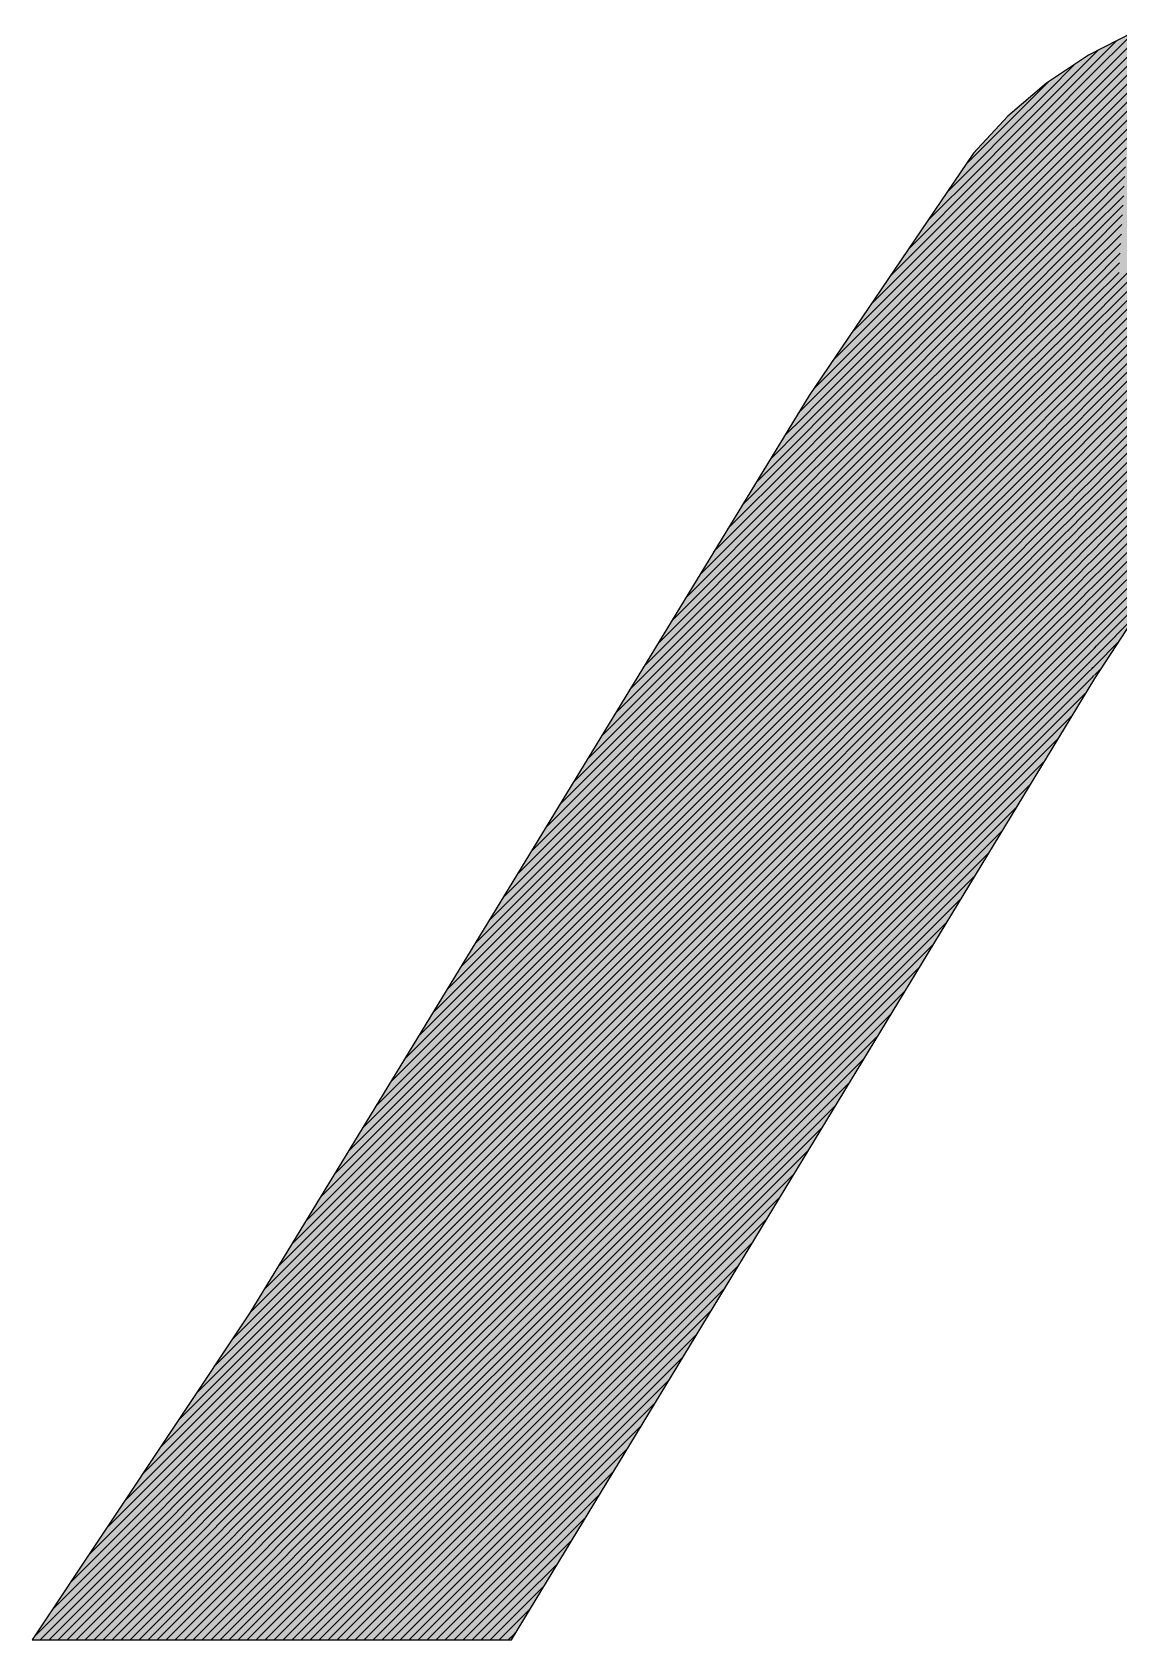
# Model space of a CAD drawing. Extents: x 0 to 7795, y 0 to 4205.
# Drawn here: x 7263.6 to 7306.3, y 741 to 804.2 of the extents above; entities that cross this region are included whole.
import ezdxf

# ---------------------------------------------------------------- set-up
doc = ezdxf.new("R2010")
doc.units = 0
doc.header["$MEASUREMENT"] = 0
doc.layers.add('MTH-CARIMBO-TXT1', color=1, linetype='CONTINUOUS')

msp = doc.modelspace()

# ---------------------------------------------------------------- linework, layer by layer
at = {"layer": 'MTH-CARIMBO-TXT1', "linetype": 'Continuous'}
for p, q in [((7305.096973999999, 802.722215), (7306.19298, 803.818221)), ((7305.100481, 802.372169), (7306.859679000001, 804.131367)), ((7305.103988, 802.022122), (7306.837089, 803.755224)), ((7303.469042000001, 801.8013900000001), (7304.589059, 802.921408)), ((7303.49557, 801.474365), (7305.093467000001, 803.072262)), ((7305.093467000001, 803.072262), (7305.472476000001, 803.451271)), ((7305.107495, 801.672076), (7306.814498000001, 803.3790799999999)), ((7305.111002, 801.322029), (7306.791908, 803.002936)), ((7303.522098, 801.14734), (7305.096973999999, 802.722215)), ((7303.548626999999, 800.820315), (7305.100481, 802.372169)), ((7305.114508, 800.971983), (7306.769317, 802.626792)), ((7301.963798000001, 800.6497), (7303.442513, 802.128415)), ((7302.011034, 800.343382), (7303.469042000001, 801.8013900000001)), ((7303.442513, 802.128415), (7303.522956, 802.208858)), ((7303.575155, 800.493289), (7305.103988, 802.022122)), ((7303.601683, 800.166264), (7305.107495, 801.672076)), ((7305.118015000001, 800.621936), (7306.746727, 802.2506480000001)), ((7305.121521999999, 800.27189), (7306.724137, 801.874504)), ((7302.05827, 800.037065), (7303.49557, 801.474365)), ((7302.105506, 799.7307480000001), (7303.522098, 801.14734)), ((7303.628211, 799.839239), (7305.111002, 801.322029)), ((7305.125029000001, 799.921843), (7306.701545999999, 801.4983599999999)), ((7305.128536, 799.571797), (7306.678956000001, 801.122216)), ((7300.608985, 799.294886), (7301.963798000001, 800.6497)), ((7302.152742, 799.42443), (7303.548626999999, 800.820315)), ((7302.199978000001, 799.118113), (7303.575155, 800.493289)), ((7303.654740000001, 799.512214), (7305.114508, 800.971983)), ((7303.681268, 799.1851889999999), (7305.118015000001, 800.621936)), ((7305.132043000001, 799.22175), (7306.656365000001, 800.746073)), ((7300.675193000001, 799.0075410000001), (7302.011034, 800.343382)), ((7300.741402, 798.720197), (7302.05827, 800.037065)), ((7302.247214, 798.8117950000001), (7303.601683, 800.166264)), ((7302.29445, 798.505478), (7303.628211, 799.839239)), ((7303.707796, 798.858164), (7305.121521999999, 800.27189)), ((7303.734325, 798.5311389999999), (7305.125029000001, 799.921843)), ((7305.13555, 798.871704), (7306.633775, 800.369929)), ((7305.139056, 798.521657), (7306.611184, 799.993785)), ((7300.298942, 798.9848440000001), (7300.608985, 799.294886)), ((7300.80761, 798.4328519999999), (7302.105506, 799.7307480000001)), ((7300.873818999999, 798.1455070000001), (7302.152742, 799.42443)), ((7302.341686, 798.19916), (7303.654740000001, 799.512214)), ((7302.388922, 797.892843), (7303.681268, 799.1851889999999)), ((7303.760853, 798.204114), (7305.128536, 799.571797)), ((7303.787381, 797.877089), (7305.132043000001, 799.22175)), ((7305.142562999999, 798.171611), (7306.588594, 799.617641)), ((7305.146070000001, 797.821564), (7306.566003, 799.241497)), ((7298.796340000001, 796.775135), (7300.741402, 798.720197)), ((7299.547640999999, 797.879989), (7300.675193000001, 799.0075410000001)), ((7300.940027, 797.858162), (7302.199978000001, 799.118113)), ((7301.006236, 797.570817), (7302.247214, 798.8117950000001)), ((7301.072443999999, 797.283472), (7302.29445, 798.505478)), ((7302.436158, 797.586525), (7303.707796, 798.858164)), ((7302.483394, 797.280208), (7303.734325, 798.5311389999999)), ((7303.813909, 797.550064), (7305.13555, 798.871704)), ((7303.840437999999, 797.223038), (7305.139056, 798.521657)), ((7305.149576999999, 797.471517), (7306.543412999999, 798.865353)), ((7305.153084, 797.121471), (7306.520821999999, 798.489209)), ((7296.542437, 793.460572), (7300.940027, 797.858162)), ((7297.293737999999, 794.565426), (7300.873818999999, 798.1455070000001)), ((7298.045039, 795.6702799999999), (7300.80761, 798.4328519999999)), ((7301.138653, 796.996127), (7302.341686, 798.19916)), ((7301.204861, 796.708782), (7302.388922, 797.892843)), ((7302.530629999999, 796.973891), (7303.760853, 798.204114)), ((7302.577866, 796.6675730000001), (7303.787381, 797.877089)), ((7303.866966, 796.896013), (7305.142562999999, 798.171611)), ((7305.156591, 796.771424), (7306.498231999999, 798.113065)), ((7295.039835, 791.250863), (7301.072443999999, 797.283472)), ((7295.791136, 792.355717), (7301.006236, 797.570817)), ((7301.271070000001, 796.421437), (7302.436158, 797.586525)), ((7301.337278, 796.134093), (7302.483394, 797.280208)), ((7302.625102, 796.3612559999999), (7303.813909, 797.550064)), ((7303.893494, 796.568988), (7305.146070000001, 797.821564)), ((7303.920023000001, 796.2419629999999), (7305.149576999999, 797.471517)), ((7305.160098, 796.421378), (7306.475641, 797.7369219999999)), ((7305.163604, 796.071331), (7306.453051, 797.360778)), ((7294.257452, 789.761373), (7301.204861, 796.708782)), ((7294.288534, 790.1460089999999), (7301.138653, 796.996127)), ((7301.403487, 795.846748), (7302.530629999999, 796.973891)), ((7301.469695000001, 795.559403), (7302.577866, 796.6675730000001)), ((7302.672337999999, 796.054938), (7303.840437999999, 797.223038)), ((7302.719573, 795.748621), (7303.866966, 796.896013)), ((7303.946551000001, 795.914938), (7305.153084, 797.121471)), ((7303.973079, 795.587913), (7305.156591, 796.771424)), ((7305.167111, 795.721285), (7306.43046, 796.984634)), ((7305.170618000001, 795.371238), (7306.40787, 796.6084900000001)), ((7306.227145999999, 793.599339), (7309.260317, 796.6325099999999)), ((7306.249736, 793.975483), (7309.174859999999, 796.9006059999999)), ((7306.272327, 794.351627), (7309.089402, 797.1687019999999)), ((7294.434981, 789.5853480000001), (7301.271070000001, 796.421437)), ((7294.612509999999, 789.409324), (7301.337278, 796.134093)), ((7301.535904, 795.272058), (7302.625102, 796.3612559999999)), ((7301.602112, 794.9847129999999), (7302.672337999999, 796.054938)), ((7302.766809000001, 795.442303), (7303.893494, 796.568988)), ((7302.814045, 795.135986), (7303.920023000001, 796.2419629999999)), ((7303.999606999999, 795.260888), (7305.160098, 796.421378)), ((7304.026135999999, 794.933863), (7305.163604, 796.071331)), ((7305.174125, 795.021192), (7306.385279000001, 796.232346)), ((7306.181965000001, 792.847051), (7309.431233, 796.096319)), ((7306.204554999999, 793.223195), (7309.345775, 796.364415)), ((7294.790037999999, 789.233299), (7301.403487, 795.846748)), ((7294.967567000001, 789.057275), (7301.469695000001, 795.559403)), ((7301.668320999999, 794.697368), (7302.719573, 795.748621)), ((7301.734529, 794.410023), (7302.766809000001, 795.442303)), ((7302.861281, 794.829668), (7303.946551000001, 795.914938)), ((7302.908517, 794.5233509999999), (7303.973079, 795.587913)), ((7304.052664, 794.606838), (7305.167111, 795.721285)), ((7304.079192, 794.279813), (7305.170618000001, 795.371238)), ((7305.177631999999, 794.671145), (7306.362689000001, 795.8562019999999)), ((7305.181139, 794.321099), (7306.340098000001, 795.480058)), ((7306.136784, 792.094763), (7309.602148000001, 795.560127)), ((7306.159374, 792.470907), (7309.51669, 795.8282230000001)), ((7295.145095999999, 788.88125), (7301.535904, 795.272058)), ((7295.322625, 788.7052259999999), (7301.602112, 794.9847129999999)), ((7301.800738, 794.1226780000001), (7302.814045, 795.135986)), ((7301.866945999999, 793.835333), (7302.861281, 794.829668)), ((7302.955753, 794.217034), (7303.999606999999, 795.260888)), ((7303.002989, 793.910716), (7304.026135999999, 794.933863)), ((7304.105720999999, 793.9527870000001), (7305.174125, 795.021192)), ((7305.184646, 793.971052), (7306.317508, 795.1039139999999)), ((7305.188152, 793.621006), (7306.294917, 794.727771)), ((7306.069012999999, 790.9663320000001), (7309.858520999999, 794.75584)), ((7306.091603, 791.342476), (7309.773063, 795.023936)), ((7306.114193, 791.71862), (7309.687606, 795.2920320000001)), ((7295.500154, 788.5292019999999), (7301.668320999999, 794.697368)), ((7295.677683, 788.353177), (7301.734529, 794.410023)), ((7295.855212, 788.177153), (7301.800738, 794.1226780000001)), ((7301.933155, 793.5479889999999), (7302.908517, 794.5233509999999)), ((7301.999363, 793.2606440000001), (7302.955753, 794.217034)), ((7303.050225, 793.6043990000001), (7304.052664, 794.606838)), ((7303.097461, 793.2980809999999), (7304.079192, 794.279813)), ((7304.132248999999, 793.625762), (7305.177631999999, 794.671145)), ((7304.158777, 793.298737), (7305.181139, 794.321099)), ((7305.191659, 793.270959), (7306.272327, 794.351627)), ((7306.023831999999, 790.2140440000001), (7310.029436, 794.219649)), ((7306.046421999999, 790.590188), (7309.943979000001, 794.487745)), ((7296.032741, 788.001128), (7301.866945999999, 793.835333)), ((7296.21027, 787.825104), (7301.933155, 793.5479889999999)), ((7302.065572, 792.973299), (7303.002989, 793.910716)), ((7302.13178, 792.685954), (7303.050225, 793.6043990000001)), ((7303.144697, 792.991764), (7304.105720999999, 793.9527870000001)), ((7303.191933, 792.685446), (7304.132248999999, 793.625762)), ((7304.185306, 792.971712), (7305.184646, 793.971052)), ((7304.211834000001, 792.644687), (7305.188152, 793.621006)), ((7305.195166, 792.920913), (7306.249736, 793.975483)), ((7305.198673000001, 792.570866), (7306.227145999999, 793.599339)), ((7305.978651, 789.4617559999999), (7310.200352, 793.683457)), ((7306.001241, 789.8379), (7310.114893999999, 793.951553)), ((7296.387798999999, 787.649079), (7301.999363, 793.2606440000001)), ((7296.565328, 787.4730549999999), (7302.065572, 792.973299)), ((7302.197989, 792.398609), (7303.097461, 793.2980809999999)), ((7302.264197, 792.111264), (7303.144697, 792.991764)), ((7303.239168999999, 792.379129), (7304.158777, 793.298737)), ((7303.286405, 792.072811), (7304.185306, 792.971712)), ((7304.238362, 792.317662), (7305.191659, 793.270959)), ((7304.26489, 791.990637), (7305.195166, 792.920913)), ((7305.202179999999, 792.220819), (7306.204554999999, 793.223195)), ((7305.205687000001, 791.8707730000001), (7306.181965000001, 792.847051)), ((7305.910879000001, 788.333325), (7310.456725, 792.87917)), ((7305.93347, 788.709469), (7310.371267, 793.1472660000001)), ((7305.95606, 789.085612), (7310.285809, 793.415362)), ((7296.742856999999, 787.29703), (7302.13178, 792.685954)), ((7296.920386, 787.121006), (7302.197989, 792.398609)), ((7302.330406, 791.823919), (7303.191933, 792.685446)), ((7302.396614, 791.536574), (7303.239168999999, 792.379129)), ((7303.333640999999, 791.7664940000001), (7304.211834000001, 792.644687)), ((7303.380877, 791.4601759999999), (7304.238362, 792.317662)), ((7304.291419, 791.6636120000001), (7305.198673000001, 792.570866)), ((7304.317947, 791.336587), (7305.202179999999, 792.220819)), ((7305.209194, 791.520726), (7306.159374, 792.470907)), ((7305.865698000001, 787.581037), (7310.627640000001, 792.342979)), ((7305.888289, 787.957181), (7310.542181999999, 792.611074)), ((7297.097915, 786.944981), (7302.264197, 792.111264)), ((7297.275444, 786.768957), (7302.330406, 791.823919)), ((7302.462823000001, 791.249229), (7303.286405, 792.072811)), ((7302.529031, 790.9618849999999), (7303.333640999999, 791.7664940000001)), ((7303.428113, 791.153859), (7304.26489, 791.990637)), ((7303.475348999999, 790.847542), (7304.291419, 791.6636120000001)), ((7304.344475, 791.009562), (7305.205687000001, 791.8707730000001)), ((7305.2127, 791.17068), (7306.136784, 792.094763)), ((7305.216206999999, 790.820633), (7306.114193, 791.71862)), ((7305.820517, 786.828749), (7310.798554999999, 791.806787)), ((7305.843108, 787.204893), (7310.713098, 792.074883)), ((7297.452973, 786.592933), (7302.396614, 791.536574)), ((7297.630501000001, 786.416908), (7302.462823000001, 791.249229)), ((7297.80803, 786.2408839999999), (7302.529031, 790.9618849999999)), ((7302.595240000001, 790.6745400000001), (7303.380877, 791.4601759999999)), ((7302.661448000001, 790.387195), (7303.428113, 791.153859)), ((7303.522584, 790.541224), (7304.317947, 791.336587)), ((7303.569820000001, 790.234907), (7304.344475, 791.009562)), ((7304.371004000001, 790.682536), (7305.209194, 791.520726)), ((7304.397531999999, 790.355511), (7305.2127, 791.17068)), ((7305.219714, 790.470587), (7306.091603, 791.342476)), ((7305.223220999999, 790.12054), (7306.069012999999, 790.9663320000001)), ((7305.752745999999, 785.7003179999999), (7311.054928, 791.0025)), ((7305.775336, 786.076462), (7310.969470999999, 791.270596)), ((7305.797927, 786.452605), (7310.884013, 791.538692)), ((7297.985559000001, 786.064859), (7302.595240000001, 790.6745400000001)), ((7298.163087999999, 785.888835), (7302.661448000001, 790.387195)), ((7302.727656999999, 790.09985), (7303.475348999999, 790.847542)), ((7302.793865000001, 789.812505), (7303.522584, 790.541224)), ((7303.617056, 789.928589), (7304.371004000001, 790.682536)), ((7303.664292, 789.622272), (7304.397531999999, 790.355511)), ((7304.424059999999, 790.028486), (7305.216206999999, 790.820633)), ((7304.450588, 789.701461), (7305.219714, 790.470587)), ((7305.226728000001, 789.770494), (7306.046421999999, 790.590188)), ((7305.707565000001, 784.94803), (7311.225844, 790.466309)), ((7305.730154999999, 785.324174), (7311.140386, 790.734404)), ((7294.033555, 789.537476), (7294.257452, 789.761373)), ((7298.340617, 785.71281), (7302.727656999999, 790.09985)), ((7298.518145999999, 785.536786), (7302.793865000001, 789.812505)), ((7302.860073999999, 789.5251599999999), (7303.569820000001, 790.234907)), ((7302.926281999999, 789.2378150000001), (7303.617056, 789.928589)), ((7303.711528, 789.315954), (7304.424059999999, 790.028486)), ((7303.758764, 789.009637), (7304.450588, 789.701461)), ((7304.477117, 789.3744360000001), (7305.223220999999, 790.12054)), ((7304.503645000001, 789.047411), (7305.226728000001, 789.770494)), ((7305.230234999999, 789.420447), (7306.023831999999, 790.2140440000001)), ((7305.233742, 789.070401), (7306.001241, 789.8379)), ((7305.639793, 783.819598), (7311.482217, 789.662021)), ((7305.662384, 784.195742), (7311.396759, 789.930117)), ((7305.684974, 784.5718860000001), (7311.311301000001, 790.198213)), ((7293.140074, 788.290442), (7293.922334000001, 789.0727019999999)), ((7293.588674, 787.678382), (7294.967567000001, 789.057275)), ((7293.691904, 789.195825), (7294.033555, 789.537476)), ((7293.699893999999, 788.143155), (7294.790037999999, 789.233299)), ((7293.811114, 788.607929), (7294.612509999999, 789.409324)), ((7293.922334000001, 789.0727019999999), (7294.434981, 789.5853480000001)), ((7298.695675, 785.360761), (7302.860073999999, 789.5251599999999)), ((7298.873204, 785.184737), (7302.926281999999, 789.2378150000001)), ((7302.992491, 788.95047), (7303.664292, 789.622272)), ((7303.058698999999, 788.663125), (7303.711528, 789.315954)), ((7303.806, 788.7033190000001), (7304.477117, 789.3744360000001)), ((7303.853236, 788.3970019999999), (7304.503645000001, 789.047411)), ((7304.530173, 788.7203860000001), (7305.230234999999, 789.420447)), ((7304.556702, 788.393361), (7305.233742, 789.070401)), ((7305.237248, 788.720354), (7305.978651, 789.4617559999999)), ((7305.240755, 788.370308), (7305.95606, 789.085612)), ((7305.594612000001, 783.067311), (7311.653131999999, 789.12583)), ((7305.617203, 783.443454), (7311.567674, 789.393926)), ((7292.588244, 787.385058), (7293.811114, 788.607929)), ((7293.255014, 786.2840610000001), (7295.500154, 788.5292019999999)), ((7293.366234, 786.748835), (7295.322625, 788.7052259999999)), ((7293.477454000001, 787.213608), (7295.145095999999, 788.88125)), ((7299.050733, 785.0087120000001), (7302.992491, 788.95047)), ((7299.228262000001, 784.832688), (7303.058698999999, 788.663125)), ((7303.124908, 788.375781), (7303.758764, 789.009637)), ((7303.191116, 788.088436), (7303.806, 788.7033190000001)), ((7303.257325, 787.801091), (7303.853236, 788.3970019999999)), ((7303.900472, 788.090685), (7304.530173, 788.7203860000001)), ((7303.947708, 787.784367), (7304.556702, 788.393361)), ((7304.583229999999, 788.066336), (7305.237248, 788.720354)), ((7305.244262, 788.020261), (7305.93347, 788.709469)), ((7305.572022, 782.691167), (7311.738590000001, 788.8577339999999)), ((7292.036414, 786.479675), (7293.699893999999, 788.143155)), ((7292.810133, 784.424967), (7296.21027, 787.825104)), ((7292.921353, 784.8897400000001), (7296.032741, 788.001128)), ((7293.032573, 785.354514), (7295.855212, 788.177153)), ((7293.143794, 785.819287), (7295.677683, 788.353177)), ((7299.405790999999, 784.656664), (7303.124908, 788.375781)), ((7299.583320000001, 784.480639), (7303.191116, 788.088436)), ((7299.760848999999, 784.304615), (7303.257325, 787.801091)), ((7303.323533, 787.513746), (7303.900472, 788.090685)), ((7303.389742, 787.226401), (7303.947708, 787.784367)), ((7303.994944, 787.47805), (7304.583229999999, 788.066336)), ((7304.609758, 787.739311), (7305.240755, 788.370308)), ((7304.636286, 787.412285), (7305.244262, 788.020261)), ((7305.247769, 787.670215), (7305.910879000001, 788.333325)), ((7305.251276000001, 787.320168), (7305.888289, 787.957181)), ((7305.549431, 782.315023), (7311.620497, 788.386089)), ((7290.932754, 784.668908), (7293.477454000001, 787.213608)), ((7291.484584000001, 785.574292), (7293.588674, 787.678382)), ((7292.476473000001, 783.030646), (7296.742856999999, 787.29703)), ((7292.587693, 783.49542), (7296.565328, 787.4730549999999)), ((7292.698912999999, 783.960193), (7296.387798999999, 787.649079)), ((7299.938378, 784.12859), (7303.323533, 787.513746)), ((7300.115906999999, 783.952566), (7303.389742, 787.226401)), ((7303.45595, 786.9390559999999), (7303.994944, 787.47805)), ((7303.522159, 786.651711), (7304.042179999999, 787.171732)), ((7304.042179999999, 787.171732), (7304.609758, 787.739311)), ((7304.089416, 786.865415), (7304.636286, 787.412285)), ((7304.662815000001, 787.08526), (7305.247769, 787.670215)), ((7304.689343000001, 786.758235), (7305.251276000001, 787.320168)), ((7305.254782999999, 786.970121), (7305.865698000001, 787.581037)), ((7305.258289, 786.620075), (7305.843108, 787.204893)), ((7305.526841, 781.938879), (7310.952673999999, 787.364712)), ((7290.380923999999, 783.763525), (7293.366234, 786.748835)), ((7292.031592, 781.1715519999999), (7297.452973, 786.592933)), ((7292.142812, 781.6363259999999), (7297.275444, 786.768957)), ((7292.254033, 782.101099), (7297.097915, 786.944981)), ((7292.365253, 782.565873), (7296.920386, 787.121006)), ((7300.293436, 783.7765410000001), (7303.45595, 786.9390559999999)), ((7300.470964, 783.600517), (7303.522159, 786.651711)), ((7303.588367, 786.364366), (7304.089416, 786.865415)), ((7303.654576000001, 786.077021), (7304.136651999999, 786.559097)), ((7304.136651999999, 786.559097), (7304.662815000001, 787.08526)), ((7304.183888, 786.25278), (7304.689343000001, 786.758235)), ((7304.715870999999, 786.43121), (7305.254782999999, 786.970121)), ((7304.7424, 786.1041849999999), (7305.258289, 786.620075)), ((7305.261796, 786.270028), (7305.820517, 786.828749)), ((7289.829094, 782.858142), (7293.255014, 786.2840610000001)), ((7291.586712, 779.312458), (7298.163087999999, 785.888835)), ((7291.697931999999, 779.777232), (7297.985559000001, 786.064859)), ((7291.809152, 780.242005), (7297.80803, 786.2408839999999)), ((7291.920372, 780.706779), (7297.630501000001, 786.416908)), ((7300.648493000001, 783.424492), (7303.588367, 786.364366)), ((7300.826022, 783.248468), (7303.654576000001, 786.077021)), ((7303.720784, 785.789677), (7304.183888, 786.25278)), ((7303.786993000001, 785.502332), (7304.231124, 785.946462)), ((7304.231124, 785.946462), (7304.715870999999, 786.43121)), ((7304.278359999999, 785.6401450000001), (7304.7424, 786.1041849999999)), ((7304.768928, 785.77716), (7305.261796, 786.270028)), ((7304.795456, 785.4501349999999), (7305.265303, 785.919982)), ((7305.265303, 785.919982), (7305.797927, 786.452605)), ((7305.26881, 785.569935), (7305.775336, 786.076462)), ((7305.50425, 781.562735), (7310.284851, 786.343336)), ((7288.725434, 781.047375), (7293.032573, 785.354514)), ((7289.277264, 781.952758), (7293.143794, 785.819287)), ((7291.253052, 777.918138), (7298.695675, 785.360761)), ((7291.364272, 778.382911), (7298.518145999999, 785.536786)), ((7291.475492, 778.847685), (7298.340617, 785.71281)), ((7301.003551000001, 783.072443), (7303.720784, 785.789677)), ((7301.181079999999, 782.896419), (7303.786993000001, 785.502332)), ((7303.853201000001, 785.2149870000001), (7304.278359999999, 785.6401450000001)), ((7303.91941, 784.927642), (7304.325595, 785.3338269999999)), ((7304.325595, 785.3338269999999), (7304.768928, 785.77716)), ((7304.372831000001, 785.02751), (7304.795456, 785.4501349999999)), ((7304.821984, 785.12311), (7305.26881, 785.569935)), ((7305.272317, 785.219889), (7305.752745999999, 785.7003179999999)), ((7305.275823999999, 784.869842), (7305.730154999999, 785.324174)), ((7305.481659999999, 781.186591), (7309.617028000001, 785.321959)), ((7288.173604000001, 780.141992), (7292.921353, 784.8897400000001)), ((7290.808171, 776.0590440000001), (7299.405790999999, 784.656664)), ((7290.919390999999, 776.523817), (7299.228262000001, 784.832688)), ((7291.030611, 776.988591), (7299.050733, 785.0087120000001)), ((7291.141831, 777.453364), (7298.873204, 785.184737)), ((7301.358609000001, 782.720395), (7303.853201000001, 785.2149870000001)), ((7301.536137999999, 782.5443700000001), (7303.91941, 784.927642)), ((7301.713667, 782.368346), (7303.985618000001, 784.6402969999999)), ((7303.985618000001, 784.6402969999999), (7304.372831000001, 785.02751)), ((7304.051826999999, 784.352952), (7304.420067, 784.721193)), ((7304.420067, 784.721193), (7304.821984, 785.12311)), ((7304.467303, 784.414875), (7304.848513, 784.796085)), ((7304.848513, 784.796085), (7305.272317, 785.219889)), ((7304.875040999999, 784.46906), (7305.275823999999, 784.869842)), ((7305.279331000001, 784.519796), (7305.707565000001, 784.94803)), ((7287.621773999999, 779.236608), (7292.810133, 784.424967)), ((7290.474511, 774.6647230000001), (7299.938378, 784.12859)), ((7290.585731, 775.129497), (7299.760848999999, 784.304615)), ((7290.696951000001, 775.59427), (7299.583320000001, 784.480639)), ((7301.891196, 782.192321), (7304.051826999999, 784.352952)), ((7302.068725, 782.016297), (7304.118035, 784.065607)), ((7304.118035, 784.065607), (7304.467303, 784.414875)), ((7304.184244, 783.778262), (7304.514539, 784.108558)), ((7304.514539, 784.108558), (7304.875040999999, 784.46906)), ((7304.561775, 783.80224), (7304.901569, 784.142034)), ((7304.901569, 784.142034), (7305.279331000001, 784.519796)), ((7304.928098, 783.815009), (7305.282837000001, 784.169749)), ((7305.282837000001, 784.169749), (7305.684974, 784.5718860000001)), ((7305.286344, 783.819703), (7305.662384, 784.195742)), ((7305.45907, 780.810447), (7308.949205, 784.300583)), ((7286.518115000001, 777.425842), (7292.587693, 783.49542)), ((7287.069945, 778.331225), (7292.698912999999, 783.960193)), ((7290.02963, 772.805629), (7300.648493000001, 783.424492)), ((7290.14085, 773.270403), (7300.470964, 783.600517)), ((7290.25207, 773.735176), (7300.293436, 783.7765410000001)), ((7290.363291, 774.19995), (7300.115906999999, 783.952566)), ((7302.246254000001, 781.840272), (7304.184244, 783.778262)), ((7302.423783, 781.664248), (7304.250451999999, 783.490917)), ((7304.250451999999, 783.490917), (7304.561775, 783.80224)), ((7304.316661, 783.203573), (7304.609011, 783.4959230000001)), ((7304.609011, 783.4959230000001), (7304.928098, 783.815009)), ((7304.656247, 783.189605), (7304.954626000001, 783.487984)), ((7304.954626000001, 783.487984), (7305.286344, 783.819703)), ((7304.981154000001, 783.1609589999999), (7305.289851, 783.469656)), ((7305.289851, 783.469656), (7305.639793, 783.819598)), ((7305.293358, 783.11961), (7305.617203, 783.443454)), ((7285.966285, 776.520458), (7292.476473000001, 783.030646)), ((7289.58475, 770.9465349999999), (7301.358609000001, 782.720395)), ((7289.695970000001, 771.411309), (7301.181079999999, 782.896419)), ((7289.80719, 771.876082), (7301.003551000001, 783.072443)), ((7289.918409999999, 772.3408559999999), (7300.826022, 783.248468)), ((7302.601312000001, 781.4882230000001), (7304.316661, 783.203573)), ((7302.778840999999, 781.3121990000001), (7304.382869, 782.916228)), ((7304.382869, 782.916228), (7304.656247, 783.189605)), ((7304.449078000001, 782.628883), (7304.703483, 782.883288)), ((7304.703483, 782.883288), (7304.981154000001, 783.1609589999999)), ((7304.750719, 782.5769700000001), (7305.007683, 782.833934)), ((7305.007683, 782.833934), (7305.293358, 783.11961)), ((7305.034211, 782.506909), (7305.296865, 782.769563)), ((7305.296865, 782.769563), (7305.594612000001, 783.067311)), ((7305.436479000001, 780.434303), (7308.281381999999, 783.2792059999999)), ((7284.862625, 774.709691), (7292.254033, 782.101099)), ((7285.414455, 775.615075), (7292.365253, 782.565873)), ((7289.251089, 769.552215), (7301.891196, 782.192321)), ((7289.362309, 770.016988), (7301.713667, 782.368346)), ((7289.473529999999, 770.481762), (7301.536137999999, 782.5443700000001)), ((7302.95637, 781.136174), (7304.449078000001, 782.628883)), ((7303.133898999999, 780.96015), (7304.515286, 782.341538)), ((7304.515286, 782.341538), (7304.750719, 782.5769700000001)), ((7304.581495, 782.0541929999999), (7304.797955, 782.270653)), ((7304.797955, 782.270653), (7305.034211, 782.506909)), ((7304.845190999999, 781.964336), (7305.060739, 782.179884)), ((7305.060739, 782.179884), (7305.300372, 782.419517)), ((7305.300372, 782.419517), (7305.572022, 782.691167)), ((7305.303879000001, 782.06947), (7305.549431, 782.315023)), ((7305.413889, 780.0581599999999), (7307.613559, 782.25783)), ((7284.310795, 773.804308), (7292.142812, 781.6363259999999)), ((7288.806209, 767.693121), (7302.601312000001, 781.4882230000001)), ((7288.917429000001, 768.157894), (7302.423783, 781.664248)), ((7289.028649, 768.622668), (7302.246254000001, 781.840272)), ((7289.139869, 769.087441), (7302.068725, 782.016297)), ((7303.311427, 780.784126), (7304.581495, 782.0541929999999)), ((7303.488956, 780.608101), (7304.647703000001, 781.7668480000001)), ((7303.666485, 780.4320769999999), (7304.713912, 781.479503)), ((7304.647703000001, 781.7668480000001), (7304.845190999999, 781.964336)), ((7304.713912, 781.479503), (7304.892427, 781.658018)), ((7304.892427, 781.658018), (7305.087267, 781.852859)), ((7304.939662999999, 781.3517009999999), (7305.113796, 781.525834)), ((7305.087267, 781.852859), (7305.303879000001, 782.06947)), ((7305.113796, 781.525834), (7305.307384999999, 781.719423)), ((7305.307384999999, 781.719423), (7305.526841, 781.938879)), ((7305.310892, 781.369377), (7305.50425, 781.562735)), ((7283.758965000001, 772.898925), (7292.031592, 781.1715519999999)), ((7288.472548999999, 766.2988), (7303.133898999999, 780.96015)), ((7288.583769, 766.7635740000001), (7302.95637, 781.136174)), ((7288.694989, 767.228347), (7302.778840999999, 781.3121990000001)), ((7303.844014, 780.256052), (7304.78012, 781.1921580000001)), ((7304.021543000001, 780.080028), (7304.846329000001, 780.904813)), ((7304.78012, 781.1921580000001), (7304.939662999999, 781.3517009999999)), ((7304.846329000001, 780.904813), (7304.986899, 781.045383)), ((7304.986899, 781.045383), (7305.140323999999, 781.198809)), ((7305.034134999999, 780.739066), (7305.166851999999, 780.871783)), ((7305.140323999999, 781.198809), (7305.310892, 781.369377)), ((7305.166851999999, 780.871783), (7305.314399, 781.01933)), ((7305.314399, 781.01933), (7305.481659999999, 781.186591)), ((7305.391298, 779.682016), (7306.945736, 781.236454)), ((7282.655304999999, 771.088158), (7291.809152, 780.242005)), ((7283.207135, 771.993541), (7291.920372, 780.706779)), ((7288.027668000001, 764.439706), (7303.844014, 780.256052)), ((7288.138887999999, 764.90448), (7303.666485, 780.4320769999999)), ((7288.250108, 765.3692530000001), (7303.488956, 780.608101)), ((7288.361328, 765.834027), (7303.311427, 780.784126)), ((7304.199071999999, 779.904003), (7304.912537, 780.6174679999999)), ((7304.376601000001, 779.727979), (7304.978746, 780.3301240000001)), ((7304.912537, 780.6174679999999), (7305.034134999999, 780.739066)), ((7304.978746, 780.3301240000001), (7305.081370999999, 780.4327480000001)), ((7305.081370999999, 780.4327480000001), (7305.193381, 780.544758)), ((7305.128606, 780.1264309999999), (7305.219909, 780.217733)), ((7305.193381, 780.544758), (7305.317906, 780.669284)), ((7305.219909, 780.217733), (7305.321413, 780.319237)), ((7305.317906, 780.669284), (7305.45907, 780.810447)), ((7305.321413, 780.319237), (7305.436479000001, 780.434303)), ((7305.368708, 779.305872), (7306.277913, 780.215077)), ((7282.103475, 770.182775), (7291.697931999999, 779.777232)), ((7287.582788, 762.580612), (7304.55413, 779.551954)), ((7287.694007999999, 763.045385), (7304.376601000001, 779.727979)), ((7287.805228, 763.5101589999999), (7304.199071999999, 779.904003)), ((7287.916448000001, 763.9749320000001), (7304.021543000001, 780.080028)), ((7304.55413, 779.551954), (7305.044954000001, 780.042779)), ((7304.731659, 779.3759299999999), (7305.111163, 779.755434)), ((7305.044954000001, 780.042779), (7305.128606, 780.1264309999999)), ((7305.111163, 779.755434), (7305.175842000001, 779.820113)), ((7305.175842000001, 779.820113), (7305.246437000001, 779.890708)), ((7305.223078, 779.513796), (7305.272965000001, 779.563683)), ((7305.246437000001, 779.890708), (7305.32492, 779.969191)), ((7305.272965000001, 779.563683), (7305.328426999999, 779.619144)), ((7305.32492, 779.969191), (7305.413889, 780.0581599999999)), ((7305.328426999999, 779.619144), (7305.391298, 779.682016)), ((7281.551645, 769.277391), (7291.586712, 779.312458)), ((7287.249126999999, 761.186291), (7305.086717, 779.023881)), ((7287.360347, 761.651065), (7304.909188, 779.199905)), ((7287.471567000001, 762.1158379999999), (7304.731659, 779.3759299999999)), ((7304.909188, 779.199905), (7305.177371, 779.468089)), ((7305.086717, 779.023881), (7305.243579999999, 779.180744)), ((7305.177371, 779.468089), (7305.223078, 779.513796)), ((7305.243579999999, 779.180744), (7305.270314, 779.207479)), ((7305.270314, 779.207479), (7305.299494, 779.236658)), ((7305.299494, 779.236658), (7305.331932999999, 779.2690980000001)), ((7305.331932999999, 779.2690980000001), (7305.368708, 779.305872)), ((7305.335440000001, 778.919051), (7305.346117, 778.9297280000001)), ((7305.346117, 778.9297280000001), (7305.610090000001, 779.193701)), ((7280.447985, 767.466625), (7291.364272, 778.382911)), ((7280.999815000001, 768.372008), (7291.475492, 778.847685)), ((7287.137906999999, 760.721518), (7305.264246, 778.847857)), ((7305.264246, 778.847857), (7305.309788, 778.893399)), ((7279.896154999999, 766.561241), (7291.253052, 777.918138)), ((7287.026687, 760.256744), (7305.014134999999, 778.244193)), ((7279.344325, 765.655858), (7291.141831, 777.453364)), ((7286.915467, 759.791971), (7304.467941, 777.3444450000001)), ((7278.240665, 763.845091), (7290.919390999999, 776.523817)), ((7278.792495000001, 764.750475), (7291.030611, 776.988591)), ((7286.804247, 759.327197), (7303.921745999999, 776.444697)), ((7277.688834999999, 762.939708), (7290.808171, 776.0590440000001)), ((7277.137005, 762.034325), (7290.696951000001, 775.59427)), ((7286.693026999999, 758.862424), (7303.375551, 775.544949)), ((7276.033345000001, 760.223558), (7290.474511, 774.6647230000001)), ((7276.585175, 761.128941), (7290.585731, 775.129497)), ((7286.581806, 758.39765), (7302.829357, 774.6452009999999)), ((7275.481515, 759.318175), (7290.363291, 774.19995)), ((7274.377856, 757.507408), (7290.14085, 773.270403)), ((7274.929685999999, 758.412791), (7290.25207, 773.735176)), ((7286.470586, 757.932877), (7302.283162000001, 773.745453)), ((7273.826026000001, 756.602025), (7290.02963, 772.805629)), ((7286.359366, 757.468103), (7301.736967, 772.845705)), ((7273.274195999999, 755.696641), (7289.918409999999, 772.3408559999999)), ((7272.170536, 753.885875), (7289.695970000001, 771.411309)), ((7272.722366, 754.791258), (7289.80719, 771.876082)), ((7286.248145999999, 757.00333), (7301.190773, 771.945957)), ((7272.315336, 753.6771209999999), (7289.58475, 770.9465349999999)), ((7286.136926, 756.538556), (7300.644578, 771.046208)), ((7272.472470999999, 753.4807030000001), (7289.473529999999, 770.481762)), ((7286.025706, 756.073783), (7300.098384000001, 770.1464599999999)), ((7272.629606, 753.284284), (7289.362309, 770.016988)), ((7272.786741, 753.087866), (7289.251089, 769.552215)), ((7272.943875, 752.891447), (7289.139869, 769.087441)), ((7285.914486, 755.609009), (7299.552189, 769.246712)), ((7273.101009999999, 752.695029), (7289.028649, 768.622668)), ((7285.803266, 755.144236), (7299.005994, 768.346964)), ((7273.258145000001, 752.49861), (7288.917429000001, 768.157894)), ((7273.415279999999, 752.302192), (7288.806209, 767.693121)), ((7273.572415000001, 752.105773), (7288.694989, 767.228347)), ((7285.692045999999, 754.6794620000001), (7298.4598, 767.447216)), ((7273.72955, 751.909355), (7288.583769, 766.7635740000001)), ((7273.886684, 751.712936), (7288.472548999999, 766.2988)), ((7285.580825, 754.214689), (7297.913605, 766.547468)), ((7274.043819, 751.516517), (7288.361328, 765.834027)), ((7274.200954000001, 751.320099), (7288.250108, 765.3692530000001)), ((7285.469604999999, 753.749915), (7297.36741, 765.64772)), ((7274.358089, 751.12368), (7288.138887999999, 764.90448)), ((7274.515224, 750.927262), (7288.027668000001, 764.439706)), ((7285.358385, 753.285142), (7296.821215999999, 764.747972)), ((7274.672359, 750.7308429999999), (7287.916448000001, 763.9749320000001)), ((7285.247165000001, 752.8203679999999), (7296.275020999999, 763.8482240000001)), ((7274.829494, 750.534425), (7287.805228, 763.5101589999999)), ((7274.986628000001, 750.338006), (7287.694007999999, 763.045385)), ((7275.143762999999, 750.141588), (7287.582788, 762.580612)), ((7285.135945, 752.355595), (7295.728826, 762.948476)), ((7275.300898, 749.9451690000001), (7287.471567000001, 762.1158379999999)), ((7285.024725, 751.890821), (7295.182631999999, 762.048728)), ((7275.458033, 749.74875), (7287.360347, 761.651065)), ((7275.615168, 749.552332), (7287.249126999999, 761.186291)), ((7275.772303, 749.355913), (7287.137906999999, 760.721518)), ((7284.913505, 751.426048), (7294.636437, 761.1489799999999)), ((7275.929437000001, 749.159495), (7287.026687, 760.256744)), ((7284.802285, 750.961274), (7294.090242, 760.249232)), ((7276.086572, 748.963076), (7286.915467, 759.791971)), ((7276.243707, 748.766658), (7286.804247, 759.327197)), ((7276.400842, 748.570239), (7286.693026999999, 758.862424)), ((7284.691064, 750.496501), (7293.544048000001, 759.349484)), ((7276.557976999999, 748.373821), (7286.581806, 758.39765)), ((7284.579844, 750.0317269999999), (7292.997853, 758.449736)), ((7276.715112000001, 748.1774019999999), (7286.470586, 757.932877)), ((7276.872245999999, 747.980984), (7286.359366, 757.468103)), ((7284.468623999999, 749.566954), (7292.451658, 757.549988)), ((7277.029381, 747.784565), (7286.248145999999, 757.00333)), ((7277.186516, 747.588146), (7286.136926, 756.538556)), ((7284.357404, 749.10218), (7291.905464, 756.65024)), ((7277.343651, 747.3917280000001), (7286.025706, 756.073783)), ((7277.500786, 747.195309), (7285.914486, 755.609009)), ((7284.246184000001, 748.637407), (7291.359269, 755.750492)), ((7277.657920999999, 746.9988910000001), (7285.803266, 755.144236)), ((7277.815055, 746.802472), (7285.692045999999, 754.6794620000001)), ((7284.134964, 748.172633), (7290.813074, 754.8507440000001)), ((7271.46613, 752.827916), (7272.315336, 753.6771209999999)), ((7277.97219, 746.606054), (7285.580825, 754.214689)), ((7278.129325, 746.409635), (7285.469604999999, 753.749915)), ((7284.023744, 747.70786), (7290.26688, 753.950995)), ((7269.34481, 749.645935), (7272.786741, 753.087866)), ((7270.051917, 750.706596), (7272.629606, 753.284284)), ((7270.759023999999, 751.767256), (7272.472470999999, 753.4807030000001)), ((7278.286459999999, 746.213217), (7285.358385, 753.285142)), ((7283.912523999999, 747.2430860000001), (7289.720684999999, 753.051247)), ((7267.22349, 746.4639549999999), (7273.258145000001, 752.49861)), ((7267.930597, 747.524615), (7273.101009999999, 752.695029)), ((7268.637703, 748.585275), (7272.943875, 752.891447)), ((7278.443595000001, 746.016798), (7285.247165000001, 752.8203679999999)), ((7265.102169, 743.281974), (7273.72955, 751.909355)), ((7265.809276000001, 744.342634), (7273.572415000001, 752.105773)), ((7266.516383, 745.4032950000001), (7273.415279999999, 752.302192)), ((7278.60073, 745.820379), (7285.135945, 752.355595)), ((7278.757865, 745.623961), (7285.024725, 751.890821)), ((7283.801303, 746.778313), (7289.17449, 752.1514990000001)), ((7263.687956000001, 741.160654), (7274.043819, 751.516517)), ((7263.917878, 741.0370230000001), (7274.200954000001, 751.320099)), ((7264.395063, 742.221314), (7273.886684, 751.712936)), ((7278.914999, 745.427542), (7284.913505, 751.426048)), ((7283.690083, 746.313539), (7288.628295999999, 751.251751)), ((7264.271431, 741.0370230000001), (7274.358089, 751.12368)), ((7264.624984999999, 741.0370230000001), (7274.515224, 750.927262)), ((7264.978537999999, 741.0370230000001), (7274.672359, 750.7308429999999)), ((7265.332092000001, 741.0370230000001), (7274.829494, 750.534425)), ((7279.072134, 745.231124), (7284.802285, 750.961274)), ((7265.685645, 741.0370230000001), (7274.986628000001, 750.338006)), ((7266.039198, 741.0370230000001), (7275.143762999999, 750.141588)), ((7266.392752, 741.0370230000001), (7275.300898, 749.9451690000001)), ((7279.229268999999, 745.034705), (7284.691064, 750.496501)), ((7279.386404000001, 744.838287), (7284.579844, 750.0317269999999)), ((7283.578863, 745.8487660000001), (7288.082101000001, 750.3520030000001)), ((7266.746305, 741.0370230000001), (7275.458033, 749.74875)), ((7267.099859, 741.0370230000001), (7275.615168, 749.552332)), ((7267.453412000001, 741.0370230000001), (7275.772303, 749.355913)), ((7279.543539, 744.6418679999999), (7284.468623999999, 749.566954)), ((7283.467643000001, 745.383992), (7287.535906, 749.452255)), ((7267.806965000001, 741.0370230000001), (7275.929437000001, 749.159495)), ((7268.160519, 741.0370230000001), (7276.086572, 748.963076)), ((7268.514072, 741.0370230000001), (7276.243707, 748.766658)), ((7279.700674, 744.44545), (7284.357404, 749.10218)), ((7279.857808, 744.249031), (7284.246184000001, 748.637407)), ((7268.867625, 741.0370230000001), (7276.400842, 748.570239)), ((7269.221179000001, 741.0370230000001), (7276.557976999999, 748.373821)), ((7269.574731999999, 741.0370230000001), (7276.715112000001, 748.1774019999999)), ((7280.014943000001, 744.052613), (7284.134964, 748.172633)), ((7283.356423, 744.919219), (7286.989712000001, 748.552507)), ((7269.928286, 741.0370230000001), (7276.872245999999, 747.980984)), ((7270.281839, 741.0370230000001), (7277.029381, 747.784565)), ((7270.635392, 741.0370230000001), (7277.186516, 747.588146)), ((7270.988945999999, 741.0370230000001), (7277.343651, 747.3917280000001)), ((7280.172078000001, 743.8561940000001), (7284.023744, 747.70786)), ((7283.245203, 744.454445), (7286.443517000001, 747.652759)), ((7271.342498999999, 741.0370230000001), (7277.500786, 747.195309)), ((7271.696053, 741.0370230000001), (7277.657920999999, 746.9988910000001)), ((7272.049606, 741.0370230000001), (7277.815055, 746.802472)), ((7280.329212999999, 743.659775), (7283.912523999999, 747.2430860000001)), ((7280.486348, 743.463357), (7283.801303, 746.778313)), ((7283.133983, 743.9896719999999), (7285.897322, 746.753011)), ((7272.403159, 741.0370230000001), (7277.97219, 746.606054)), ((7272.756713, 741.0370230000001), (7278.129325, 746.409635)), ((7273.110266, 741.0370230000001), (7278.286459999999, 746.213217)), ((7280.643483, 743.266938), (7283.690083, 746.313539)), ((7273.46382, 741.0370230000001), (7278.443595000001, 746.016798)), ((7273.817373000001, 741.0370230000001), (7278.60073, 745.820379)), ((7274.170926000001, 741.0370230000001), (7278.757865, 745.623961)), ((7280.800617, 743.07052), (7283.578863, 745.8487660000001)), ((7283.022763, 743.524898), (7285.351128, 745.853263)), ((7274.52448, 741.0370230000001), (7278.914999, 745.427542)), ((7274.878033, 741.0370230000001), (7279.072134, 745.231124)), ((7275.231587, 741.0370230000001), (7279.229268999999, 745.034705)), ((7275.585140000001, 741.0370230000001), (7279.386404000001, 744.838287)), ((7280.957751999999, 742.874101), (7283.467643000001, 745.383992)), ((7281.114887000001, 742.677683), (7283.356423, 744.919219)), ((7282.911543000001, 743.060124), (7284.804932999999, 744.953515)), ((7275.938693000001, 741.0370230000001), (7279.543539, 744.6418679999999)), ((7276.292247, 741.0370230000001), (7279.700674, 744.44545)), ((7276.6458, 741.0370230000001), (7279.857808, 744.249031)), ((7281.272022, 742.481264), (7283.245203, 744.454445)), ((7276.999353, 741.0370230000001), (7280.014943000001, 744.052613)), ((7277.352907, 741.0370230000001), (7280.172078000001, 743.8561940000001)), ((7277.706459999999, 741.0370230000001), (7280.329212999999, 743.659775)), ((7281.429157, 742.284846), (7283.133983, 743.9896719999999)), ((7282.800322, 742.5953509999999), (7284.258738, 744.053767)), ((7278.060014, 741.0370230000001), (7280.486348, 743.463357)), ((7278.413567000001, 741.0370230000001), (7280.643483, 743.266938)), ((7278.76712, 741.0370230000001), (7280.800617, 743.07052)), ((7281.586292, 742.0884269999999), (7283.022763, 743.524898)), ((7281.743426000001, 741.892008), (7282.911543000001, 743.060124)), ((7282.689101999999, 742.1305769999999), (7283.712544, 743.1540190000001)), ((7279.120674, 741.0370230000001), (7280.957751999999, 742.874101)), ((7279.474227, 741.0370230000001), (7281.114887000001, 742.677683)), ((7279.827781, 741.0370230000001), (7281.272022, 742.481264)), ((7281.900561, 741.69559), (7282.800322, 742.5953509999999)), ((7280.181334000001, 741.0370230000001), (7281.429157, 742.284846)), ((7280.534887000001, 741.0370230000001), (7281.586292, 742.0884269999999)), ((7280.888441, 741.0370230000001), (7281.743426000001, 741.892008)), ((7281.241994, 741.0370230000001), (7281.900561, 741.69559)), ((7282.057695999999, 741.499171), (7282.689101999999, 742.1305769999999)), ((7282.577882, 741.665804), (7283.166348999999, 742.254271)), ((7281.595548, 741.0370230000001), (7282.057695999999, 741.499171)), ((7281.949101, 741.0370230000001), (7282.214831, 741.302753)), ((7282.214831, 741.302753), (7282.577882, 741.665804)), ((7282.302654000001, 741.0370230000001), (7282.371966, 741.106334)), ((7282.371966, 741.106334), (7282.466662000001, 741.20103)), ((7282.466662000001, 741.20103), (7282.620154000001, 741.3545230000001))]:
    msp.add_line(p, q, dxfattribs=at)
msp.add_lwpolyline([(7306.861315000001, 804.158602), (7305.091613, 803.257299), (7303.440461, 802.15372), (7301.930868, 800.863247), (7300.583875, 799.403863), (7294.119795000001, 789.897863), (7272.160934999999, 753.870123), (7263.605535, 741.0370230000001), (7282.427415000001, 741.0370230000001), (7305.336875, 778.775843), (7311.800955, 788.662083)], dxfattribs=at)
for points in [[(7306.861315000001, 804.158602), (7305.091613, 803.257299), (7305.336875, 778.775843)], [(7311.800955, 788.662083), (7306.861315000001, 804.158602), (7305.336875, 778.775843)], [(7305.336875, 778.775843), (7305.091613, 803.257299), (7303.440461, 802.15372)], [(7303.440461, 802.15372), (7301.930868, 800.863247), (7305.336875, 778.775843)], [(7301.930868, 800.863247), (7300.583875, 799.403863), (7305.336875, 778.775843)], [(7300.583875, 799.403863), (7294.119795000001, 789.897863), (7305.336875, 778.775843)], [(7282.427415000001, 741.0370230000001), (7294.119795000001, 789.897863), (7272.160934999999, 753.870123)], [(7294.119795000001, 789.897863), (7282.427415000001, 741.0370230000001), (7305.336875, 778.775843)], [(7263.605535, 741.0370230000001), (7282.427415000001, 741.0370230000001), (7272.160934999999, 753.870123)]]:
    msp.add_solid(points, dxfattribs=at)

doc.saveas('drawing.dxf')
